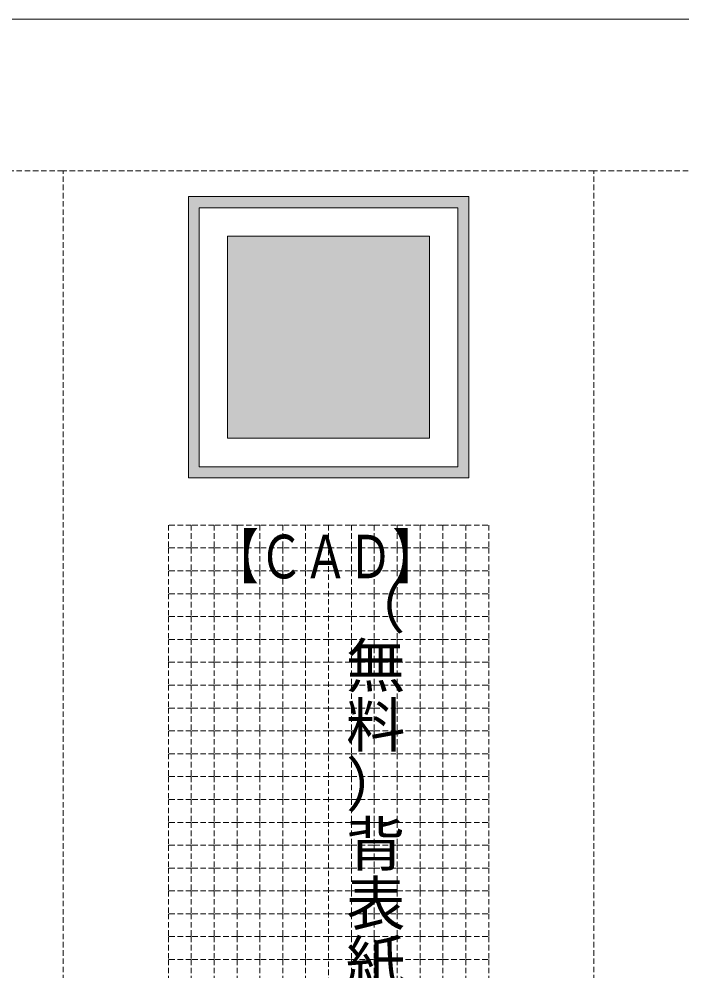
# Model space of a CAD drawing. Units: millimetres on the paper. Extents: x -148 to 354, y -210 to 210.
# Drawn here: x -3.1 to 141.7, y 1.8 to 210 of the extents above; entities that cross this region are included whole.
import ezdxf
from ezdxf.enums import TextEntityAlignment as Align

# ---------------------------------------------------------------- set-up
doc = ezdxf.new("R2010")
doc.units = ezdxf.units.MM
doc.linetypes.add('DASHED1', pattern=[1.8, 1.2, -0.6])
doc.layers.add('0-0', color=3, linetype='DASHED1', lineweight=9)
doc.styles.add('@ＭＳ ゴシック', font='')
doc.styles.add('ＭＳ ゴシック', font='')
doc.styles.get('@ＭＳ ゴシック').set_extended_font_data('@MS Gothic')
doc.styles.get('ＭＳ ゴシック').set_extended_font_data('MS Gothic')

msp = doc.modelspace()

# ---------------------------------------------------------------- linework, layer by layer
at = {"layer": '0-0'}
for p, q in [((6.494, 176.785), (-109.506, 176.785)), ((6.494, -126.215), (6.494, 176.785)), ((122.494, 176.785), (6.494, 176.785)), ((122.494, -126.215), (122.494, 176.785)), ((238.494, 176.785), (122.494, 176.785)), ((54.494, 99.346), (54.494, 94.346)), ((59.494, 99.346), (59.494, 94.346)), ((64.494, 99.346), (64.494, -105.654)), ((69.494, 99.346), (69.494, 94.346)), ((74.494, 99.346), (74.494, 94.346)), ((54.494, 94.346), (54.494, 89.346)), ((59.494, 94.346), (59.494, 89.346)), ((69.494, 94.346), (69.494, 89.346)), ((74.494, 94.346), (74.494, 89.346)), ((54.494, 89.346), (54.494, 84.346)), ((59.494, 89.346), (59.494, 84.346)), ((69.494, 89.346), (69.494, 84.346)), ((74.494, 89.346), (74.494, 84.346)), ((54.494, 84.346), (54.494, 79.346)), ((59.494, 84.346), (59.494, 79.346)), ((69.494, 84.346), (69.494, 79.346)), ((74.494, 84.346), (74.494, 79.346)), ((54.494, 79.346), (54.494, 74.346)), ((59.494, 79.346), (59.494, 74.346)), ((69.494, 79.346), (69.494, 74.346)), ((74.494, 79.346), (74.494, 74.346)), ((54.494, 74.346), (54.494, 69.346)), ((59.494, 74.346), (59.494, 69.346)), ((69.494, 74.346), (69.494, 69.346)), ((74.494, 74.346), (74.494, 69.346)), ((54.494, 69.346), (54.494, 64.346)), ((59.494, 69.346), (59.494, 64.346)), ((69.494, 69.346), (69.494, 64.346)), ((74.494, 69.346), (74.494, 64.346)), ((54.494, 64.346), (54.494, 59.346)), ((59.494, 64.346), (59.494, 59.346)), ((69.494, 64.346), (69.494, 59.346)), ((74.494, 64.346), (74.494, 59.346)), ((54.494, 59.346), (54.494, 54.346)), ((59.494, 59.346), (59.494, 54.346)), ((69.494, 59.346), (69.494, 54.346)), ((74.494, 59.346), (74.494, 54.346)), ((54.494, 54.346), (54.494, 49.346)), ((59.494, 54.346), (59.494, 49.346)), ((69.494, 54.346), (69.494, 49.346)), ((74.494, 54.346), (74.494, 49.346)), ((54.494, 49.346), (54.494, 44.346)), ((59.494, 49.346), (59.494, 44.346)), ((69.494, 49.346), (69.494, 44.346)), ((74.494, 49.346), (74.494, 44.346)), ((54.494, 44.346), (54.494, 39.346)), ((59.494, 44.346), (59.494, 39.346)), ((69.494, 44.346), (69.494, 39.346)), ((74.494, 44.346), (74.494, 39.346)), ((54.494, 39.346), (54.494, 34.346)), ((59.494, 39.346), (59.494, 34.346)), ((69.494, 39.346), (69.494, 34.346)), ((74.494, 39.346), (74.494, 34.346)), ((54.494, 34.346), (54.494, 29.346)), ((59.494, 34.346), (59.494, 29.346)), ((69.494, 34.346), (69.494, 29.346)), ((74.494, 34.346), (74.494, 29.346)), ((54.494, 29.346), (54.494, 24.346)), ((59.494, 29.346), (59.494, 24.346)), ((69.494, 29.346), (69.494, 24.346)), ((74.494, 29.346), (74.494, 24.346)), ((54.494, 24.346), (54.494, 19.346)), ((59.494, 24.346), (59.494, 19.346)), ((69.494, 24.346), (69.494, 19.346)), ((74.494, 24.346), (74.494, 19.346)), ((54.494, 19.346), (54.494, 14.346)), ((59.494, 19.346), (59.494, 14.346)), ((69.494, 19.346), (69.494, 14.346)), ((74.494, 19.346), (74.494, 14.346)), ((54.494, 14.346), (54.494, 9.346)), ((59.494, 14.346), (59.494, 9.346)), ((69.494, 14.346), (69.494, 9.346)), ((74.494, 14.346), (74.494, 9.346)), ((54.494, 9.346), (54.494, 4.346)), ((59.494, 9.346), (59.494, 4.346)), ((69.494, 9.346), (69.494, 4.346)), ((74.494, 9.346), (74.494, 4.346)), ((54.494, 4.346), (54.494, -0.654)), ((59.494, 4.346), (59.494, -0.654)), ((69.494, 4.346), (69.494, -0.654)), ((74.494, 4.346), (74.494, -0.654))]:
    msp.add_line(p, q, dxfattribs=at)
at = {"layer": '0-0', "color": 7, "linetype": 'Continuous'}
for p, q in [((73.135, 171.208), (95.118, 171.208)), ((95.118, 171.208), (95.118, 109.647)), ((36.249, 168.74), (92.739, 168.74)), ((36.249, 112.115), (36.249, 168.74)), ((92.739, 168.74), (92.739, 112.115)), ((92.739, 146.723), (92.739, 168.74)), ((42.443, 162.512), (86.544, 162.512)), ((42.443, 118.343), (42.443, 162.512)), ((42.443, 118.343), (42.443, 162.512)), ((76.431, 162.512), (86.544, 162.512)), ((86.544, 162.512), (86.544, 118.343)), ((33.87, 109.647), (33.87, 131.663)), ((86.544, 118.343), (42.443, 118.343)), ((95.118, 109.647), (33.87, 109.647))]:
    msp.add_line(p, q, dxfattribs=at)
for points in [[(148, 210), (-148, 210), (-148, -210)], [(33.87, 109.647), (33.87, 171.208), (95.118, 171.208)], [(92.739, 112.115), (36.249, 112.115), (58.232, 112.115)]]:
    msp.add_lwpolyline(points, dxfattribs=at)
at = {"layer": '0-0'}
for points in [[(34.494, 99.346), (29.494, 99.346), (29.494, 94.346)], [(39.494, 99.346), (34.494, 99.346), (34.494, 94.346)], [(44.494, 99.346), (39.494, 99.346), (39.494, 94.346)], [(49.494, 99.346), (44.494, 99.346), (44.494, 94.346)], [(54.494, 99.346), (49.494, 99.346), (49.494, 94.346)], [(64.494, 99.346), (59.494, 99.346), (54.494, 99.346)], [(64.494, 99.346), (69.494, 99.346), (74.494, 99.346)], [(74.494, 99.346), (79.494, 99.346), (79.494, 94.346)], [(79.494, 99.346), (84.494, 99.346), (84.494, 94.346)], [(84.494, 99.346), (89.494, 99.346), (89.494, 94.346)], [(89.494, 99.346), (94.494, 99.346), (94.494, 94.346)], [(94.494, 99.346), (99.494, 99.346), (99.494, 94.346)], [(34.494, 94.346), (29.494, 94.346), (29.494, 89.346)], [(39.494, 94.346), (34.494, 94.346), (34.494, 89.346)], [(44.494, 94.346), (39.494, 94.346), (39.494, 89.346)], [(49.494, 94.346), (44.494, 94.346), (44.494, 89.346)], [(54.494, 94.346), (49.494, 94.346), (49.494, 89.346)], [(64.494, 94.346), (59.494, 94.346), (54.494, 94.346)], [(64.494, 94.346), (69.494, 94.346), (74.494, 94.346)], [(74.494, 94.346), (79.494, 94.346), (79.494, 89.346)], [(79.494, 94.346), (84.494, 94.346), (84.494, 89.346)], [(84.494, 94.346), (89.494, 94.346), (89.494, 89.346)], [(89.494, 94.346), (94.494, 94.346), (94.494, 89.346)], [(94.494, 94.346), (99.494, 94.346), (99.494, 89.346)], [(34.494, 89.346), (29.494, 89.346), (29.494, 84.346)], [(39.494, 89.346), (34.494, 89.346), (34.494, 84.346)], [(44.494, 89.346), (39.494, 89.346), (39.494, 84.346)], [(49.494, 89.346), (44.494, 89.346), (44.494, 84.346)], [(54.494, 89.346), (49.494, 89.346), (49.494, 84.346)], [(64.494, 89.346), (59.494, 89.346), (54.494, 89.346)], [(64.494, 89.346), (69.494, 89.346), (74.494, 89.346)], [(74.494, 89.346), (79.494, 89.346), (79.494, 84.346)], [(79.494, 89.346), (84.494, 89.346), (84.494, 84.346)], [(84.494, 89.346), (89.494, 89.346), (89.494, 84.346)], [(89.494, 89.346), (94.494, 89.346), (94.494, 84.346)], [(94.494, 89.346), (99.494, 89.346), (99.494, 84.346)], [(34.494, 84.346), (29.494, 84.346), (29.494, 79.346)], [(39.494, 84.346), (34.494, 84.346), (34.494, 79.346)], [(44.494, 84.346), (39.494, 84.346), (39.494, 79.346)], [(49.494, 84.346), (44.494, 84.346), (44.494, 79.346)], [(54.494, 84.346), (49.494, 84.346), (49.494, 79.346)], [(64.494, 84.346), (59.494, 84.346), (54.494, 84.346)], [(64.494, 84.346), (69.494, 84.346), (74.494, 84.346)], [(74.494, 84.346), (79.494, 84.346), (79.494, 79.346)], [(79.494, 84.346), (84.494, 84.346), (84.494, 79.346)], [(84.494, 84.346), (89.494, 84.346), (89.494, 79.346)], [(89.494, 84.346), (94.494, 84.346), (94.494, 79.346)], [(94.494, 84.346), (99.494, 84.346), (99.494, 79.346)], [(34.494, 79.346), (29.494, 79.346), (29.494, 74.346)], [(39.494, 79.346), (34.494, 79.346), (34.494, 74.346)], [(44.494, 79.346), (39.494, 79.346), (39.494, 74.346)], [(49.494, 79.346), (44.494, 79.346), (44.494, 74.346)], [(54.494, 79.346), (49.494, 79.346), (49.494, 74.346)], [(64.494, 79.346), (59.494, 79.346), (54.494, 79.346)], [(64.494, 79.346), (69.494, 79.346), (74.494, 79.346)], [(74.494, 79.346), (79.494, 79.346), (79.494, 74.346)], [(79.494, 79.346), (84.494, 79.346), (84.494, 74.346)], [(84.494, 79.346), (89.494, 79.346), (89.494, 74.346)], [(89.494, 79.346), (94.494, 79.346), (94.494, 74.346)], [(94.494, 79.346), (99.494, 79.346), (99.494, 74.346)], [(34.494, 74.346), (29.494, 74.346), (29.494, 69.346)], [(39.494, 74.346), (34.494, 74.346), (34.494, 69.346)], [(44.494, 74.346), (39.494, 74.346), (39.494, 69.346)], [(49.494, 74.346), (44.494, 74.346), (44.494, 69.346)], [(54.494, 74.346), (49.494, 74.346), (49.494, 69.346)], [(64.494, 74.346), (59.494, 74.346), (54.494, 74.346)], [(64.494, 74.346), (69.494, 74.346), (74.494, 74.346)], [(74.494, 74.346), (79.494, 74.346), (79.494, 69.346)], [(79.494, 74.346), (84.494, 74.346), (84.494, 69.346)], [(84.494, 74.346), (89.494, 74.346), (89.494, 69.346)], [(89.494, 74.346), (94.494, 74.346), (94.494, 69.346)], [(94.494, 74.346), (99.494, 74.346), (99.494, 69.346)], [(34.494, 69.346), (29.494, 69.346), (29.494, 64.346)], [(39.494, 69.346), (34.494, 69.346), (34.494, 64.346)], [(44.494, 69.346), (39.494, 69.346), (39.494, 64.346)], [(49.494, 69.346), (44.494, 69.346), (44.494, 64.346)], [(54.494, 69.346), (49.494, 69.346), (49.494, 64.346)], [(64.494, 69.346), (59.494, 69.346), (54.494, 69.346)], [(64.494, 69.346), (69.494, 69.346), (74.494, 69.346)], [(74.494, 69.346), (79.494, 69.346), (79.494, 64.346)], [(79.494, 69.346), (84.494, 69.346), (84.494, 64.346)], [(84.494, 69.346), (89.494, 69.346), (89.494, 64.346)], [(89.494, 69.346), (94.494, 69.346), (94.494, 64.346)], [(94.494, 69.346), (99.494, 69.346), (99.494, 64.346)], [(34.494, 64.346), (29.494, 64.346), (29.494, 59.346)], [(39.494, 64.346), (34.494, 64.346), (34.494, 59.346)], [(44.494, 64.346), (39.494, 64.346), (39.494, 59.346)], [(49.494, 64.346), (44.494, 64.346), (44.494, 59.346)], [(54.494, 64.346), (49.494, 64.346), (49.494, 59.346)], [(64.494, 64.346), (59.494, 64.346), (54.494, 64.346)], [(64.494, 64.346), (69.494, 64.346), (74.494, 64.346)], [(74.494, 64.346), (79.494, 64.346), (79.494, 59.346)], [(79.494, 64.346), (84.494, 64.346), (84.494, 59.346)], [(84.494, 64.346), (89.494, 64.346), (89.494, 59.346)], [(89.494, 64.346), (94.494, 64.346), (94.494, 59.346)], [(94.494, 64.346), (99.494, 64.346), (99.494, 59.346)], [(34.494, 59.346), (29.494, 59.346), (29.494, 54.346)], [(39.494, 59.346), (34.494, 59.346), (34.494, 54.346)], [(44.494, 59.346), (39.494, 59.346), (39.494, 54.346)], [(49.494, 59.346), (44.494, 59.346), (44.494, 54.346)], [(54.494, 59.346), (49.494, 59.346), (49.494, 54.346)], [(64.494, 59.346), (59.494, 59.346), (54.494, 59.346)], [(64.494, 59.346), (69.494, 59.346), (74.494, 59.346)], [(74.494, 59.346), (79.494, 59.346), (79.494, 54.346)], [(79.494, 59.346), (84.494, 59.346), (84.494, 54.346)], [(84.494, 59.346), (89.494, 59.346), (89.494, 54.346)], [(89.494, 59.346), (94.494, 59.346), (94.494, 54.346)], [(94.494, 59.346), (99.494, 59.346), (99.494, 54.346)], [(34.494, 54.346), (29.494, 54.346), (29.494, 49.346)], [(39.494, 54.346), (34.494, 54.346), (34.494, 49.346)], [(44.494, 54.346), (39.494, 54.346), (39.494, 49.346)], [(49.494, 54.346), (44.494, 54.346), (44.494, 49.346)], [(54.494, 54.346), (49.494, 54.346), (49.494, 49.346)], [(64.494, 54.346), (59.494, 54.346), (54.494, 54.346)], [(64.494, 54.346), (69.494, 54.346), (74.494, 54.346)], [(74.494, 54.346), (79.494, 54.346), (79.494, 49.346)], [(79.494, 54.346), (84.494, 54.346), (84.494, 49.346)], [(84.494, 54.346), (89.494, 54.346), (89.494, 49.346)], [(89.494, 54.346), (94.494, 54.346), (94.494, 49.346)], [(94.494, 54.346), (99.494, 54.346), (99.494, 49.346)], [(34.494, 49.346), (29.494, 49.346), (29.494, 44.346)], [(39.494, 49.346), (34.494, 49.346), (34.494, 44.346)], [(44.494, 49.346), (39.494, 49.346), (39.494, 44.346)], [(49.494, 49.346), (44.494, 49.346), (44.494, 44.346)], [(54.494, 49.346), (49.494, 49.346), (49.494, 44.346)], [(64.494, 49.346), (59.494, 49.346), (54.494, 49.346)], [(64.494, 49.346), (69.494, 49.346), (74.494, 49.346)], [(74.494, 49.346), (79.494, 49.346), (79.494, 44.346)], [(79.494, 49.346), (84.494, 49.346), (84.494, 44.346)], [(84.494, 49.346), (89.494, 49.346), (89.494, 44.346)], [(89.494, 49.346), (94.494, 49.346), (94.494, 44.346)], [(94.494, 49.346), (99.494, 49.346), (99.494, 44.346)], [(34.494, 44.346), (29.494, 44.346), (29.494, 39.346)], [(39.494, 44.346), (34.494, 44.346), (34.494, 39.346)], [(44.494, 44.346), (39.494, 44.346), (39.494, 39.346)], [(49.494, 44.346), (44.494, 44.346), (44.494, 39.346)], [(54.494, 44.346), (49.494, 44.346), (49.494, 39.346)], [(64.494, 44.346), (59.494, 44.346), (54.494, 44.346)], [(64.494, 44.346), (69.494, 44.346), (74.494, 44.346)], [(74.494, 44.346), (79.494, 44.346), (79.494, 39.346)], [(79.494, 44.346), (84.494, 44.346), (84.494, 39.346)], [(84.494, 44.346), (89.494, 44.346), (89.494, 39.346)], [(89.494, 44.346), (94.494, 44.346), (94.494, 39.346)], [(94.494, 44.346), (99.494, 44.346), (99.494, 39.346)], [(34.494, 39.346), (29.494, 39.346), (29.494, 34.346)], [(39.494, 39.346), (34.494, 39.346), (34.494, 34.346)], [(44.494, 39.346), (39.494, 39.346), (39.494, 34.346)], [(49.494, 39.346), (44.494, 39.346), (44.494, 34.346)], [(54.494, 39.346), (49.494, 39.346), (49.494, 34.346)], [(64.494, 39.346), (59.494, 39.346), (54.494, 39.346)], [(64.494, 39.346), (69.494, 39.346), (74.494, 39.346)], [(74.494, 39.346), (79.494, 39.346), (79.494, 34.346)], [(79.494, 39.346), (84.494, 39.346), (84.494, 34.346)], [(84.494, 39.346), (89.494, 39.346), (89.494, 34.346)], [(89.494, 39.346), (94.494, 39.346), (94.494, 34.346)], [(94.494, 39.346), (99.494, 39.346), (99.494, 34.346)], [(34.494, 34.346), (29.494, 34.346), (29.494, 29.346)], [(39.494, 34.346), (34.494, 34.346), (34.494, 29.346)], [(44.494, 34.346), (39.494, 34.346), (39.494, 29.346)], [(49.494, 34.346), (44.494, 34.346), (44.494, 29.346)], [(54.494, 34.346), (49.494, 34.346), (49.494, 29.346)], [(64.494, 34.346), (59.494, 34.346), (54.494, 34.346)], [(64.494, 34.346), (69.494, 34.346), (74.494, 34.346)], [(74.494, 34.346), (79.494, 34.346), (79.494, 29.346)], [(79.494, 34.346), (84.494, 34.346), (84.494, 29.346)], [(84.494, 34.346), (89.494, 34.346), (89.494, 29.346)], [(89.494, 34.346), (94.494, 34.346), (94.494, 29.346)], [(94.494, 34.346), (99.494, 34.346), (99.494, 29.346)], [(34.494, 29.346), (29.494, 29.346), (29.494, 24.346)], [(39.494, 29.346), (34.494, 29.346), (34.494, 24.346)], [(44.494, 29.346), (39.494, 29.346), (39.494, 24.346)], [(49.494, 29.346), (44.494, 29.346), (44.494, 24.346)], [(54.494, 29.346), (49.494, 29.346), (49.494, 24.346)], [(64.494, 29.346), (59.494, 29.346), (54.494, 29.346)], [(64.494, 29.346), (69.494, 29.346), (74.494, 29.346)], [(74.494, 29.346), (79.494, 29.346), (79.494, 24.346)], [(79.494, 29.346), (84.494, 29.346), (84.494, 24.346)], [(84.494, 29.346), (89.494, 29.346), (89.494, 24.346)], [(89.494, 29.346), (94.494, 29.346), (94.494, 24.346)], [(94.494, 29.346), (99.494, 29.346), (99.494, 24.346)], [(34.494, 24.346), (29.494, 24.346), (29.494, 19.346)], [(39.494, 24.346), (34.494, 24.346), (34.494, 19.346)], [(44.494, 24.346), (39.494, 24.346), (39.494, 19.346)], [(49.494, 24.346), (44.494, 24.346), (44.494, 19.346)], [(54.494, 24.346), (49.494, 24.346), (49.494, 19.346)], [(64.494, 24.346), (59.494, 24.346), (54.494, 24.346)], [(64.494, 24.346), (69.494, 24.346), (74.494, 24.346)], [(74.494, 24.346), (79.494, 24.346), (79.494, 19.346)], [(79.494, 24.346), (84.494, 24.346), (84.494, 19.346)], [(84.494, 24.346), (89.494, 24.346), (89.494, 19.346)], [(89.494, 24.346), (94.494, 24.346), (94.494, 19.346)], [(94.494, 24.346), (99.494, 24.346), (99.494, 19.346)], [(34.494, 19.346), (29.494, 19.346), (29.494, 14.346)], [(39.494, 19.346), (34.494, 19.346), (34.494, 14.346)], [(44.494, 19.346), (39.494, 19.346), (39.494, 14.346)], [(49.494, 19.346), (44.494, 19.346), (44.494, 14.346)], [(54.494, 19.346), (49.494, 19.346), (49.494, 14.346)], [(64.494, 19.346), (59.494, 19.346), (54.494, 19.346)], [(64.494, 19.346), (69.494, 19.346), (74.494, 19.346)], [(74.494, 19.346), (79.494, 19.346), (79.494, 14.346)], [(79.494, 19.346), (84.494, 19.346), (84.494, 14.346)], [(84.494, 19.346), (89.494, 19.346), (89.494, 14.346)], [(89.494, 19.346), (94.494, 19.346), (94.494, 14.346)], [(94.494, 19.346), (99.494, 19.346), (99.494, 14.346)], [(34.494, 14.346), (29.494, 14.346), (29.494, 9.346)], [(39.494, 14.346), (34.494, 14.346), (34.494, 9.346)], [(44.494, 14.346), (39.494, 14.346), (39.494, 9.346)], [(49.494, 14.346), (44.494, 14.346), (44.494, 9.346)], [(54.494, 14.346), (49.494, 14.346), (49.494, 9.346)], [(64.494, 14.346), (59.494, 14.346), (54.494, 14.346)], [(64.494, 14.346), (69.494, 14.346), (74.494, 14.346)], [(74.494, 14.346), (79.494, 14.346), (79.494, 9.346)], [(79.494, 14.346), (84.494, 14.346), (84.494, 9.346)], [(84.494, 14.346), (89.494, 14.346), (89.494, 9.346)], [(89.494, 14.346), (94.494, 14.346), (94.494, 9.346)], [(94.494, 14.346), (99.494, 14.346), (99.494, 9.346)], [(34.494, 9.346), (29.494, 9.346), (29.494, 4.346)], [(39.494, 9.346), (34.494, 9.346), (34.494, 4.346)], [(44.494, 9.346), (39.494, 9.346), (39.494, 4.346)], [(49.494, 9.346), (44.494, 9.346), (44.494, 4.346)], [(54.494, 9.346), (49.494, 9.346), (49.494, 4.346)], [(64.494, 9.346), (59.494, 9.346), (54.494, 9.346)], [(64.494, 9.346), (69.494, 9.346), (74.494, 9.346)], [(74.494, 9.346), (79.494, 9.346), (79.494, 4.346)], [(79.494, 9.346), (84.494, 9.346), (84.494, 4.346)], [(84.494, 9.346), (89.494, 9.346), (89.494, 4.346)], [(89.494, 9.346), (94.494, 9.346), (94.494, 4.346)], [(94.494, 9.346), (99.494, 9.346), (99.494, 4.346)], [(34.494, 4.346), (29.494, 4.346), (29.494, -0.654)], [(39.494, 4.346), (34.494, 4.346), (34.494, -0.654)], [(44.494, 4.346), (39.494, 4.346), (39.494, -0.654)], [(49.494, 4.346), (44.494, 4.346), (44.494, -0.654)], [(54.494, 4.346), (49.494, 4.346), (49.494, -0.654)], [(64.494, 4.346), (59.494, 4.346), (54.494, 4.346)], [(64.494, 4.346), (69.494, 4.346), (74.494, 4.346)], [(74.494, 4.346), (79.494, 4.346), (79.494, -0.654)], [(79.494, 4.346), (84.494, 4.346), (84.494, -0.654)], [(84.494, 4.346), (89.494, 4.346), (89.494, -0.654)], [(89.494, 4.346), (94.494, 4.346), (94.494, -0.654)], [(94.494, 4.346), (99.494, 4.346), (99.494, -0.654)]]:
    msp.add_lwpolyline(points, dxfattribs=at)
at = {"layer": '0-0', "color": 7}
for points in [[(33.87, 171.208), (36.249, 168.74), (33.87, 109.647), (36.249, 112.115)], [(95.118, 171.208), (33.87, 171.208), (36.249, 168.74)], [(95.118, 171.208), (36.249, 168.74), (92.739, 168.74)], [(95.118, 171.208), (92.739, 168.74), (92.739, 112.115)], [(92.739, 112.115), (95.118, 109.647), (95.118, 171.208)], [(36.249, 112.115), (33.87, 109.647), (95.118, 109.647)], [(92.739, 112.115), (36.249, 112.115), (95.118, 109.647)]]:
    msp.add_solid(points, dxfattribs=at)
at = {"layer": '0-0', "color": 5}
msp.add_solid([(42.443, 162.512), (86.544, 162.512), (42.443, 118.343), (86.544, 118.343)], dxfattribs=at)

# ---------------------------------------------------------------- texts
at = {"layer": '0-0', "color": 7, "style": 'ＭＳ ゴシック', "width": 0.75}
msp.add_text('【ＣＡＤ】', height=9.531, dxfattribs=at).set_placement((39.494, 84.831), align=Align.BOTTOM_LEFT)
at = {"layer": '0-0', "color": 7, "style": '@ＭＳ ゴシック'}
msp.add_text('（無料）背表紙テンプレート', height=9.531, rotation=270, dxfattribs=at).set_placement((66.994, 88.285), align=Align.BOTTOM_LEFT)

doc.saveas('drawing.dxf')
